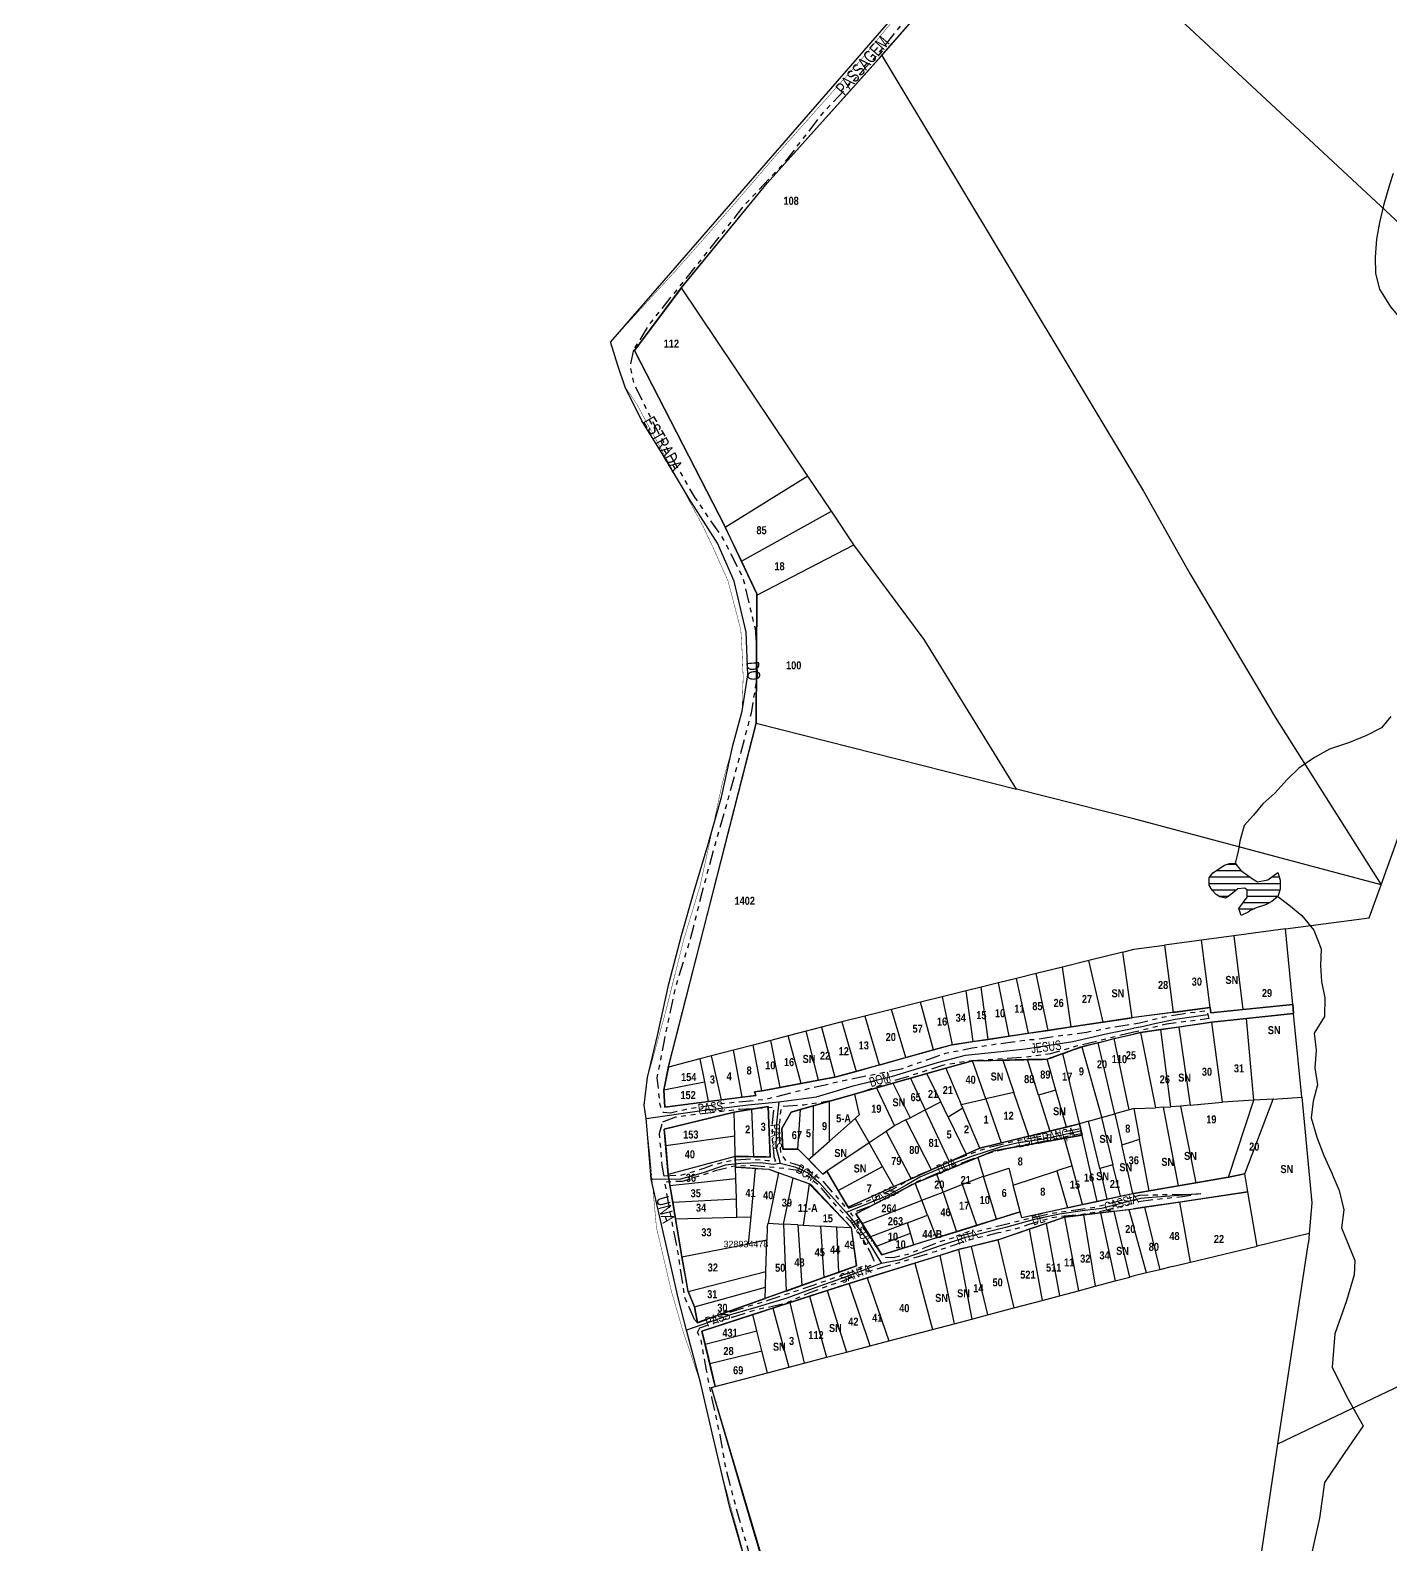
# Model space of a CAD drawing. Extents: x 207770 to 208809, y 4847431 to 4849212.
# Drawn here: x 207770.1 to 208194.9, y 4848338.6 to 4848811.6 of the extents above; entities that cross this region are included whole.
import ezdxf
from ezdxf.enums import TextEntityAlignment as Align

# ---------------------------------------------------------------- set-up
doc = ezdxf.new("R2010")
doc.units = 0
doc.header["$LTSCALE"] = 1.5
doc.header["$MEASUREMENT"] = 0
doc.linetypes.add('TRACO_25', pattern=[8, 3, -1, 1, -1, 1, -1])
for name, color, linetype in [('CD-MALHA-LOTES', 40, 'CONTINUOUS'), ('CD_TXT_QUADRA', 1, 'CONTINUOUS'), ('HD-CANAIS', 7, 'CONTINUOUS'), ('HD-CURSO-PERENE', 170, 'CONTINUOUS'), ('HD-HACH-HIDROG', 160, 'CONTINUOUS'), ('HD-LAGOS-PERENE', 170, 'CONTINUOUS'), ('LM-LIM-SETOR-FISCAL', 7, 'CONTINUOUS'), ('RU-QUADRAS', 6, 'CONTINUOUS'), ('SV-EIXO-ROD-ESTR', 7, 'CONTINUOUS'), ('SV-EIXO-RUA-N-PAV', 6, 'CONTINUOUS'), ('SV-EST-M-N-PAV', 20, 'CONTINUOUS'), ('SV-RUA-NAO-PAV-S-GUIA-C-GUIA', 7, 'CONTINUOUS'), ('SV-TXT-EST-M-N-PAV', 20, 'CONTINUOUS'), ('SV-TXT-RUA-N-PAV-S-GUIA-C-GUIA', 7, 'CONTINUOUS'), ('Th_NmrPort', 7, 'CONTINUOUS')]:
    doc.layers.add(name, color=color, linetype=linetype)
doc.styles.add('ARIAL', font='ARIAL.TTF')
doc.styles.get("Standard").update_dxf_attribs({"font": 'swisscbo.ttf'})
doc.linetypes.add('Limite', pattern='A,20,-3,[130,ltypeshp.shx,S=6.35,R=0,X=0,Y=0],-3,20', length=46)

# ---------------------------------------------------------------- blocks, each defined once
blk = doc.blocks.new('*X3')
at = {"layer": 'HD-HACH-HIDROG', "color": 0}
for p, q in [((208144.043752, 4848551.180369), (208146.556172, 4848551.180394)), ((208138.404123, 4848547.180247), (208150.893523, 4848547.180372)), ((208140.460694, 4848549.1803), (208148.08813, 4848549.180376)), ((208157.803631, 4848547.180441), (208160.081359, 4848547.180463)), ((208138.217997, 4848545.180212), (208160.386226, 4848545.180433)), ((208139.114268, 4848543.180188), (208146.779889, 4848543.180264)), ((208141.234009, 4848541.180176), (208144.351544, 4848541.180207)), ((208149.994393, 4848543.180297), (208160.393741, 4848543.180401)), ((208150.07411, 4848541.180264), (208159.674315, 4848541.18036)), ((208147.542037, 4848537.180173), (208152.246003, 4848537.18022)), ((208148.864351, 4848539.180219), (208157.23371, 4848539.180303))]:
    blk.add_line(p, q, dxfattribs=at)

msp = doc.modelspace()

# ---------------------------------------------------------------- linework, layer by layer
at = {"layer": 'CD-MALHA-LOTES', "linetype": 'Continuous'}
for p, q in [((208035.96, 4848803.77), (208083.43, 4848857.96)), ((208249.77, 4848702.67), (208114.6, 4848828.64)), ((208000.19, 4848763.85), (208035.96, 4848803.77)), ((208035.96, 4848803.77), (208117.68, 4848667.65)), ((207973.43, 4848731.19), (208000.19, 4848763.85)), ((208012.88, 4848672.36), (207973.43, 4848731.19)), ((208012.88, 4848672.36), (207987.13, 4848656.37)), ((208020.25, 4848661.38), (208012.88, 4848672.36)), ((208117.68, 4848667.65), (208132.15, 4848641.94)), ((207992.16, 4848645.78), (208020.25, 4848661.38)), ((208027.3, 4848650.87), (208020.25, 4848661.38)), ((207986.97, 4848656.71), (207987.13, 4848656.37)), ((207987.13, 4848656.37), (207992.16, 4848645.78)), ((207996.98, 4848635.2), (208027.3, 4848650.87)), ((208049.26, 4848621.32), (208027.3, 4848650.87)), ((207992.16, 4848645.78), (207996.98, 4848635.61)), ((208132.15, 4848641.94), (208158.79, 4848597.04)), ((207996.98, 4848635.2), (207996.79, 4848595.22)), ((207996.98, 4848635.61), (207996.98, 4848635.2)), ((208078.06, 4848574.57), (208049.26, 4848621.32)), ((207969.36, 4848487.75), (207996.79, 4848595.22)), ((207996.79, 4848595.22), (208078.06, 4848574.57)), ((208158.79, 4848597.04), (208191.98, 4848544.67)), ((208191.98, 4848544.67), (208204.72, 4848580.38)), ((208114.75, 4848565.38), (208078.06, 4848574.57)), ((208191.98, 4848544.67), (208114.75, 4848565.38)), ((208188.18, 4848534.42), (208191.98, 4848544.67)), ((208162.09, 4848530.92), (208188.18, 4848534.42)), ((208135.88, 4848527.41), (208124.3, 4848525.86)), ((208145.98, 4848528.76), (208135.88, 4848527.41)), ((208138.51, 4848506.4), (208135.88, 4848527.41)), ((208162.09, 4848530.92), (208145.98, 4848528.76)), ((208145.98, 4848528.76), (208148.74, 4848505.79)), ((208164.34, 4848507.38), (208162.09, 4848530.92)), ((208111.29, 4848523.72), (208100.62, 4848521.08)), ((208111.29, 4848523.72), (208114.75, 4848524.58)), ((208114.23, 4848503.18), (208111.29, 4848523.72)), ((208114.75, 4848524.58), (208124.3, 4848525.86)), ((208124.3, 4848525.86), (208126.97, 4848504.88)), ((208092.39, 4848519.04), (208084.25, 4848517.02)), ((208100.62, 4848521.08), (208092.39, 4848519.04)), ((208095.16, 4848500.33), (208092.39, 4848519.04)), ((208105.08, 4848501.81), (208100.62, 4848521.08)), ((208067.07, 4848512.76), (208062.33, 4848511.58)), ((208072.42, 4848514.08), (208067.07, 4848512.76)), ((208069.2, 4848496.45), (208067.07, 4848512.76)), ((208078.07, 4848515.49), (208072.42, 4848514.08)), ((208075.75, 4848497.43), (208072.42, 4848514.08)), ((208084.25, 4848517.02), (208078.07, 4848515.49)), ((208081.82, 4848498.33), (208078.07, 4848515.49)), ((208087.91, 4848499.24), (208084.25, 4848517.02)), ((208048.11, 4848508.04), (208039.02, 4848505.77)), ((208054.81, 4848509.72), (208048.11, 4848508.04)), ((208052.16, 4848493.17), (208048.11, 4848508.04)), ((208062.33, 4848511.58), (208054.81, 4848509.72)), ((208054.81, 4848509.72), (208057.97, 4848494.77)), ((208064.52, 4848495.75), (208062.33, 4848511.58)), ((208030.7, 4848503.69), (208023.56, 4848501.9)), ((208039.02, 4848505.77), (208030.7, 4848503.69)), ((208030.7, 4848503.69), (208035.21, 4848488.44)), ((208043.51, 4848490.75), (208039.02, 4848505.77)), ((208105.08, 4848501.81), (208114.23, 4848503.18)), ((208114.75, 4848503.26), (208114.23, 4848503.18)), ((208126.97, 4848504.88), (208114.75, 4848503.26)), ((208126.97, 4848504.88), (208138.51, 4848506.4)), ((208138.51, 4848506.4), (208138.71, 4848504.77)), ((208138.71, 4848504.77), (208148.74, 4848505.79)), ((208148.74, 4848505.79), (208164.34, 4848507.38)), ((208164.61, 4848504.57), (208149.84, 4848502.97)), ((208164.34, 4848507.38), (208164.61, 4848504.57)), ((208167.14, 4848478.34), (208164.61, 4848504.57)), ((208012.38, 4848498.98), (208006.81, 4848497.53)), ((208017.13, 4848500.22), (208012.38, 4848498.98)), ((208016.21, 4848483.7), (208012.38, 4848498.98)), ((208023.56, 4848501.9), (208017.13, 4848500.22)), ((208017.13, 4848500.22), (208021.32, 4848484.66)), ((208023.56, 4848501.9), (208028, 4848486.46)), ((208081.82, 4848498.33), (208087.91, 4848499.24)), ((208087.91, 4848499.24), (208095.16, 4848500.33)), ((208095.16, 4848500.33), (208105.08, 4848501.81)), ((208116.82, 4848498.57), (208114.7, 4848498.08)), ((208123.17, 4848499.49), (208116.82, 4848498.57)), ((208116.82, 4848498.57), (208121.47, 4848475.05)), ((208128.72, 4848500.3), (208123.17, 4848499.49)), ((208126.28, 4848475.33), (208123.17, 4848499.49)), ((208139.11, 4848501.8), (208128.72, 4848500.3)), ((208128.72, 4848500.3), (208132.25, 4848475.88)), ((208149.84, 4848502.97), (208139.11, 4848501.8)), ((208142.34, 4848476.82), (208139.11, 4848501.8)), ((208152.17, 4848477.42), (208149.84, 4848502.97)), ((207995.81, 4848494.66), (207989.71, 4848493.06)), ((208001.3, 4848496.09), (207995.81, 4848494.66)), ((207998.53, 4848480.38), (207995.81, 4848494.66)), ((208006.81, 4848497.53), (208001.3, 4848496.09)), ((208004.31, 4848481.46), (208001.3, 4848496.09)), ((208010.85, 4848482.69), (208006.81, 4848497.53)), ((208052.16, 4848493.17), (208057.77, 4848494.74)), ((208057.77, 4848494.74), (208057.97, 4848494.77)), ((208057.97, 4848494.77), (208064.52, 4848495.75)), ((208064.52, 4848495.75), (208069.2, 4848496.45)), ((208069.2, 4848496.45), (208075.75, 4848497.43)), ((208075.75, 4848497.43), (208081.82, 4848498.33)), ((208103.55, 4848495.39), (208098.51, 4848494.1)), ((208098.51, 4848494.1), (208104.58, 4848472.3)), ((208103.55, 4848495.39), (208108.58, 4848496.69)), ((208108.78, 4848473.2), (208103.55, 4848495.39)), ((208108.58, 4848496.69), (208114.7, 4848498.08)), ((208113.21, 4848474.45), (208108.58, 4848496.69)), ((207979.22, 4848490.33), (207969.36, 4848487.75)), ((207982.78, 4848491.26), (207979.22, 4848490.33)), ((207979.22, 4848490.33), (207980.6, 4848483.18)), ((207989.71, 4848493.06), (207982.78, 4848491.26)), ((207985.95, 4848477.55), (207982.78, 4848491.26)), ((207992.42, 4848478.37), (207989.71, 4848493.06)), ((208043.51, 4848490.75), (208052.16, 4848493.17)), ((208064.32, 4848489.78), (208055.99, 4848487.41)), ((208064.32, 4848489.78), (208073.75, 4848489.95)), ((208068.47, 4848477.89), (208064.32, 4848489.78)), ((208081.47, 4848490.11), (208073.75, 4848489.95)), ((208073.75, 4848489.95), (208077.19, 4848479.89)), ((208087.59, 4848490.23), (208081.47, 4848490.11)), ((208084.93, 4848479.05), (208081.47, 4848490.11)), ((208092.49, 4848491.98), (208087.59, 4848490.23)), ((208090.35, 4848480.53), (208087.59, 4848490.23)), ((208097.7, 4848470.27), (208092.49, 4848491.98)), ((207969.36, 4848487.75), (207967.9, 4848480.68)), ((208016.21, 4848483.7), (208021.32, 4848484.66)), ((208028, 4848486.46), (208035.21, 4848488.44)), ((208044.99, 4848484.3), (208039.46, 4848482.73)), ((208050.07, 4848485.74), (208044.99, 4848484.3)), ((208044.99, 4848484.3), (208049.59, 4848474.41)), ((208055.99, 4848487.41), (208050.07, 4848485.74)), ((208054.4, 4848476.89), (208050.07, 4848485.74)), ((208055.99, 4848487.41), (208060.8, 4848476.13)), ((207967.9, 4848480.68), (207980.6, 4848483.18)), ((207980.6, 4848483.18), (207981.79, 4848477.02)), ((208004.31, 4848481.46), (208010.85, 4848482.69)), ((208010.85, 4848482.69), (208016.21, 4848483.7)), ((208034.31, 4848481.27), (208027.46, 4848479.33)), ((208039.46, 4848482.73), (208034.31, 4848481.27)), ((208034.31, 4848481.27), (208040.01, 4848469.46)), ((208039.46, 4848482.73), (208044.84, 4848471.97)), ((208077.19, 4848479.89), (208068.47, 4848477.89)), ((208081.87, 4848466.19), (208077.19, 4848479.89)), ((208090.35, 4848480.53), (208084.93, 4848479.05)), ((208093.64, 4848469.07), (208090.35, 4848480.53)), ((207981.79, 4848477.02), (207985.95, 4848477.55)), ((207985.95, 4848477.55), (207992.42, 4848478.37)), ((207992.42, 4848478.37), (207996.61, 4848478.9)), ((208014.6, 4848475.69), (208010.47, 4848474.52)), ((208014.6, 4848475.69), (208014.47, 4848460.09)), ((208019.62, 4848477.11), (208014.6, 4848475.69)), ((208027.46, 4848479.33), (208019.62, 4848477.11)), ((208019.62, 4848464.65), (208019.62, 4848477.11)), ((208027.46, 4848479.33), (208028.91, 4848472.87)), ((208049.59, 4848474.41), (208054.4, 4848476.89)), ((208056.72, 4848472.13), (208054.4, 4848476.89)), ((208061.31, 4848474.94), (208056.72, 4848472.13)), ((208060.8, 4848476.13), (208068.47, 4848477.89)), ((208061.31, 4848474.94), (208060.8, 4848476.13)), ((208066.64, 4848462.46), (208061.31, 4848474.94)), ((208068.47, 4848477.89), (208073.29, 4848464.09)), ((208084.93, 4848479.05), (208088.46, 4848467.8)), ((208114.69, 4848474.8), (208113.21, 4848474.45)), ((208114.69, 4848474.8), (208121.47, 4848475.05)), ((208114.69, 4848474.8), (208116.51, 4848465.17)), ((208123.9, 4848475.25), (208121.47, 4848475.05)), ((208123.9, 4848475.25), (208126.28, 4848475.33)), ((208123.9, 4848475.25), (208128.5, 4848450.71)), ((208129.32, 4848475.61), (208126.28, 4848475.33)), ((208132.25, 4848475.88), (208129.32, 4848475.61)), ((208129.32, 4848475.61), (208134.04, 4848451.66)), ((208132.25, 4848475.88), (208142.34, 4848476.82)), ((208152.17, 4848477.42), (208142.34, 4848476.82)), ((208144.3, 4848453.42), (208152.17, 4848477.42)), ((208149.37, 4848454.4), (208158.18, 4848477.79)), ((208158.18, 4848477.79), (208152.17, 4848477.42)), ((208158.18, 4848477.79), (208167.14, 4848478.34)), ((208167.14, 4848478.34), (208170.32, 4848445.35)), ((207995.3, 4848474.62), (207989.85, 4848473.7)), ((207990.06, 4848466.16), (207989.85, 4848473.7)), ((207995.3, 4848474.62), (207995.93, 4848459.8)), ((208010.47, 4848474.52), (208009.65, 4848462.19)), ((208027.63, 4848471.74), (208019.62, 4848464.65)), ((208028.91, 4848472.87), (208027.63, 4848471.74)), ((208027.63, 4848471.74), (208032.01, 4848464.08)), ((208043.48, 4848471.27), (208044.84, 4848471.97)), ((208051.5, 4848455.7), (208043.48, 4848471.27)), ((208044.84, 4848471.97), (208049.59, 4848474.41)), ((208057.14, 4848458.23), (208049.59, 4848474.41)), ((208056.72, 4848472.13), (208062.37, 4848460.58)), ((208093.64, 4848469.07), (208097.75, 4848470.07)), ((208097.75, 4848470.07), (208097.7, 4848470.27)), ((208100.58, 4848470.88), (208097.75, 4848470.07)), ((208097.75, 4848470.07), (208098.53, 4848466.57)), ((208100.58, 4848470.88), (208104.65, 4848472.02)), ((208104.06, 4848456.11), (208100.58, 4848470.88)), ((208104.58, 4848472.3), (208104.65, 4848472.02)), ((208104.65, 4848472.02), (208108.78, 4848473.2)), ((208104.65, 4848472.02), (208108.18, 4848457.28)), ((208113.21, 4848474.45), (208108.78, 4848473.2)), ((208108.78, 4848473.2), (208110.92, 4848463.49)), ((207990.06, 4848466.16), (207968.51, 4848463.18)), ((207990.24, 4848459.9), (207990.06, 4848466.16)), ((208037.32, 4848467.65), (208032.01, 4848464.08)), ((208040.01, 4848469.46), (208037.32, 4848467.65)), ((208037.32, 4848467.65), (208045.17, 4848452.85)), ((208073.29, 4848464.09), (208081.87, 4848466.19)), ((208081.87, 4848466.19), (208088.46, 4848467.8)), ((208088.46, 4848467.8), (208093.64, 4848469.07)), ((208098.53, 4848466.57), (208093.06, 4848465.59)), ((208095.4, 4848456.91), (208093.06, 4848465.59)), ((208103.21, 4848445.83), (208098.53, 4848466.57)), ((207968.51, 4848463.18), (207969.24, 4848454.26)), ((208005.07, 4848462.19), (208009.65, 4848462.19)), ((208014.47, 4848460.09), (208019.62, 4848464.65)), ((208032.01, 4848464.08), (208018.86, 4848455.23)), ((208036.21, 4848456.72), (208032.01, 4848464.08)), ((208066.64, 4848462.46), (208073.29, 4848464.09)), ((208110.92, 4848463.49), (208114.69, 4848464.67)), ((208114.4, 4848448.27), (208110.92, 4848463.49)), ((208116.51, 4848465.17), (208114.69, 4848464.67)), ((208119.54, 4848449.17), (208116.51, 4848465.17)), ((207990.24, 4848459.9), (207969.24, 4848454.26)), ((207990.24, 4848459.9), (207995.93, 4848459.8)), ((207990.33, 4848456.55), (207990.24, 4848459.9)), ((207996.55, 4848456.16), (207990.33, 4848456.55)), ((207990.43, 4848452.98), (207990.33, 4848456.55)), ((207995.18, 4848441), (207996.55, 4848456.16)), ((207995.93, 4848459.8), (208001.18, 4848459.68)), ((207996.55, 4848456.16), (208000.7, 4848455.9)), ((208000.7, 4848455.9), (208003.78, 4848454.78)), ((208013.13, 4848458.91), (208014.47, 4848460.09)), ((208013.13, 4848458.91), (208017.58, 4848454.37)), ((208022.41, 4848449.19), (208036.21, 4848456.72)), ((208039.8, 4848450.44), (208036.21, 4848456.72)), ((208051.5, 4848455.7), (208057.14, 4848458.23)), ((208065.98, 4848459.59), (208053.21, 4848454.31)), ((208057.14, 4848458.23), (208062.37, 4848460.58)), ((208065.98, 4848459.59), (208067.78, 4848453.66)), ((208067.78, 4848453.66), (208075.64, 4848456.17)), ((208075.64, 4848456.17), (208077.02, 4848450.93)), ((208095.4, 4848456.91), (208090.65, 4848455.37)), ((208098.66, 4848444.84), (208095.4, 4848456.91)), ((208108.18, 4848457.28), (208104.06, 4848456.11)), ((208104.06, 4848456.11), (208106.32, 4848446.51)), ((208110.55, 4848447.43), (208108.18, 4848457.28)), ((207969.24, 4848454.26), (207969.83, 4848450.8)), ((207969.83, 4848450.8), (207990.43, 4848452.98)), ((207990.61, 4848446.65), (207990.43, 4848452.98)), ((208003.78, 4848454.78), (208000.51, 4848439.05)), ((208008.37, 4848453.12), (208003.78, 4848454.78)), ((208005.27, 4848438.74), (208008.37, 4848453.12)), ((208013.35, 4848451.31), (208008.37, 4848453.12)), ((208013.35, 4848451.31), (208011.45, 4848438.41)), ((208017.58, 4848454.37), (208018.86, 4848455.23)), ((208018.86, 4848455.23), (208022.41, 4848449.19)), ((208039.8, 4848450.44), (208045.17, 4848452.85)), ((208045.17, 4848452.85), (208051.5, 4848455.7)), ((208053.21, 4848454.31), (208046.45, 4848451.51)), ((208048.52, 4848446.18), (208046.45, 4848451.51)), ((208055.11, 4848448.75), (208053.21, 4848454.31)), ((208067.35, 4848453.52), (208061.17, 4848451.11)), ((208067.78, 4848453.66), (208067.35, 4848453.52)), ((208071.84, 4848440.25), (208067.78, 4848453.66)), ((208077.02, 4848450.93), (208090.65, 4848455.37)), ((208090.65, 4848455.37), (208093.98, 4848443.82)), ((208128.5, 4848450.71), (208134.04, 4848451.66)), ((208134.04, 4848451.66), (208144.3, 4848453.42)), ((208144.3, 4848453.42), (208149.37, 4848454.4)), ((208150.34, 4848448.78), (208149.37, 4848454.4)), ((207969.83, 4848450.8), (207970.72, 4848445.55)), ((207970.72, 4848445.55), (207990.61, 4848446.65)), ((207990.77, 4848440.88), (207990.61, 4848446.65)), ((208022.41, 4848449.19), (208025.46, 4848443.99)), ((208025.46, 4848443.99), (208039.8, 4848450.44)), ((208048.52, 4848446.18), (208055.11, 4848448.75)), ((208061.17, 4848451.11), (208055.11, 4848448.75)), ((208055.11, 4848448.75), (208059.34, 4848436.38)), ((208065.67, 4848438.34), (208061.17, 4848451.11)), ((208079.23, 4848442.54), (208077.02, 4848450.93)), ((208103.21, 4848445.83), (208106.32, 4848446.51)), ((208106.32, 4848446.51), (208110.55, 4848447.43)), ((208110.55, 4848447.43), (208114.4, 4848448.27)), ((208114.75, 4848448.35), (208114.4, 4848448.27)), ((208114.75, 4848448.35), (208119.54, 4848449.17)), ((208119.54, 4848449.17), (208128.5, 4848450.71)), ((208150.34, 4848448.78), (208129.03, 4848445.62)), ((208153.24, 4848431.88), (208150.34, 4848448.78)), ((207970.72, 4848445.55), (207971.6, 4848440.35)), ((208029.82, 4848438.96), (208048.1, 4848446.02)), ((208048.1, 4848446.02), (208048.52, 4848446.18)), ((208050.32, 4848441.57), (208048.52, 4848446.18)), ((208071.84, 4848440.25), (208079.23, 4848442.54)), ((208079.71, 4848440.71), (208079.23, 4848442.54)), ((208093.98, 4848443.82), (208079.71, 4848440.71)), ((208093.98, 4848443.82), (208098.66, 4848444.84)), ((208098.66, 4848444.84), (208103.21, 4848445.83)), ((208104.3, 4848442.24), (208098.99, 4848441.6)), ((208108.56, 4848442.75), (208104.3, 4848442.24)), ((208104.3, 4848442.24), (208108.85, 4848420.99)), ((208108.56, 4848442.75), (208113.18, 4848443.31)), ((208113.42, 4848422.21), (208108.56, 4848442.75)), ((208113.18, 4848443.31), (208114.56, 4848443.48)), ((208113.18, 4848443.31), (208114.85, 4848437.38)), ((208117.99, 4848443.99), (208114.56, 4848443.48)), ((208129.03, 4848445.62), (208117.99, 4848443.99)), ((208117.99, 4848443.99), (208122.79, 4848424.51)), ((208132.37, 4848426.83), (208129.03, 4848445.62)), ((208170.32, 4848445.35), (208169.46, 4848435.84)), ((207971.6, 4848440.35), (207990.77, 4848440.88)), ((207971.6, 4848440.35), (207973.59, 4848428.57)), ((207990.77, 4848440.88), (207995.18, 4848441)), ((207994.41, 4848432.62), (207995.18, 4848441)), ((208000.23, 4848437.72), (208000.11, 4848433.73)), ((208000.23, 4848437.72), (208000.51, 4848439.05)), ((208000.51, 4848439.05), (208005.27, 4848438.74)), ((208009.73, 4848438.51), (208005.27, 4848438.74)), ((208005.27, 4848438.74), (208006.1, 4848417.82)), ((208009.73, 4848438.51), (208011.45, 4848438.41)), ((208009.73, 4848438.51), (208011.06, 4848419.59)), ((208011.45, 4848438.41), (208016.86, 4848438.1)), ((208021.81, 4848437.81), (208016.86, 4848438.1)), ((208016.86, 4848438.1), (208017.91, 4848422.03)), ((208021.81, 4848437.81), (208022.43, 4848423.64)), ((208026.51, 4848437.53), (208021.81, 4848437.81)), ((208029.82, 4848438.96), (208032.5, 4848434.75)), ((208044.01, 4848439.16), (208032.5, 4848434.75)), ((208044.01, 4848439.16), (208050.32, 4848441.57)), ((208044.96, 4848435.93), (208044.01, 4848439.16)), ((208050.32, 4848441.57), (208053.09, 4848434.43)), ((208059.34, 4848436.38), (208065.67, 4848438.34)), ((208065.67, 4848438.34), (208071.84, 4848440.25)), ((208087.34, 4848438.93), (208081.98, 4848437.11)), ((208081.98, 4848437.11), (208086.03, 4848414.91)), ((208093.08, 4848440.88), (208087.34, 4848438.93)), ((208087.34, 4848438.93), (208091.51, 4848416.37)), ((208098.99, 4848441.6), (208093.08, 4848440.88)), ((208093.08, 4848440.88), (208097.39, 4848417.94)), ((208098.99, 4848441.6), (208102.59, 4848419.32)), ((208118.66, 4848423.51), (208114.85, 4848437.38)), ((207973.59, 4848428.57), (207994.41, 4848432.62)), ((208000.11, 4848433.73), (207994.41, 4848432.62)), ((207999.81, 4848423.91), (208000.11, 4848433.73)), ((208032.5, 4848434.75), (208034.34, 4848431.84)), ((208034.34, 4848431.84), (208044.96, 4848435.93)), ((208036.05, 4848429.15), (208046.04, 4848432.25)), ((208046.04, 4848432.25), (208044.96, 4848435.93)), ((208053.09, 4848434.43), (208046.04, 4848432.25)), ((208053.09, 4848434.43), (208059.34, 4848436.38)), ((208072.21, 4848433.8), (208063.93, 4848431.78)), ((208072.21, 4848433.8), (208077.24, 4848412.57)), ((208169.46, 4848435.84), (208153.24, 4848431.88)), ((208159.71, 4848370.06), (208169.2, 4848432.98)), ((208169.46, 4848435.84), (208169.2, 4848432.98)), ((208034.34, 4848431.84), (208036.05, 4848429.15)), ((208054.1, 4848428.97), (208046.33, 4848426.56)), ((208059.94, 4848430.78), (208054.1, 4848428.97)), ((208054.1, 4848428.97), (208058.61, 4848407.61)), ((208059.94, 4848430.78), (208064.09, 4848409.07)), ((208063.93, 4848431.78), (208069, 4848410.38)), ((208132.37, 4848426.83), (208153.24, 4848431.88)), ((207975.49, 4848417.68), (207999.81, 4848423.91)), ((207999.66, 4848419.04), (207999.81, 4848423.91)), ((208017.91, 4848422.03), (208022.43, 4848423.64)), ((208046.33, 4848426.56), (208031.38, 4848421.92)), ((208046.33, 4848426.56), (208051.88, 4848405.82)), ((208118.66, 4848423.51), (208114.81, 4848422.58)), ((208122.79, 4848424.51), (208118.66, 4848423.51)), ((208126.67, 4848425.45), (208122.79, 4848424.51)), ((208126.67, 4848425.45), (208132.37, 4848426.83)), ((207977.53, 4848412.93), (207999.66, 4848419.04)), ((207999.55, 4848415.49), (207999.66, 4848419.04)), ((208006.1, 4848417.82), (208011.06, 4848419.59)), ((208011.06, 4848419.59), (208017.91, 4848422.03)), ((208031.38, 4848421.92), (208025.79, 4848420.18)), ((208032.37, 4848400.7), (208025.79, 4848420.18)), ((208031.38, 4848421.92), (208038.2, 4848402.23)), ((208114.81, 4848422.58), (208113.42, 4848422.21)), ((208159.71, 4848370.06), (208264.25, 4848420.23)), ((207975.49, 4848417.68), (207977.53, 4848412.93)), ((207978.47, 4848407.97), (207999.55, 4848415.49)), ((208006.1, 4848417.82), (207999.55, 4848415.49)), ((208007.33, 4848414.23), (208001.94, 4848412.49)), ((208013.47, 4848416.21), (208007.33, 4848414.23)), ((208007.33, 4848414.23), (208011.75, 4848395.29)), ((208018.97, 4848417.99), (208013.47, 4848416.21)), ((208013.47, 4848416.21), (208018.76, 4848397.13)), ((208018.97, 4848417.99), (208024.96, 4848398.75)), ((208091.51, 4848416.37), (208097.39, 4848417.94)), ((207977.53, 4848412.93), (207978.47, 4848407.97)), ((208001.94, 4848412.49), (207995.77, 4848410.49)), ((207997.02, 4848405.45), (207995.77, 4848410.49)), ((208001.94, 4848412.49), (208006.94, 4848394.03)), ((208058.61, 4848407.61), (208064.09, 4848409.07)), ((208064.09, 4848409.07), (208069, 4848410.38)), ((208069, 4848410.38), (208077.24, 4848412.57)), ((207980.81, 4848401.25), (207997.02, 4848405.45)), ((207998.57, 4848399.18), (207997.02, 4848405.45)), ((208038.2, 4848402.23), (208051.88, 4848405.82)), ((208051.88, 4848405.82), (208058.61, 4848407.61)), ((207980.81, 4848401.25), (207982.26, 4848395.24)), ((207982.26, 4848395.24), (207998.57, 4848399.18)), ((208000.27, 4848392.28), (207998.57, 4848399.18)), ((207982.26, 4848395.24), (207984.01, 4848388.01)), ((208006.94, 4848394.03), (208011.75, 4848395.29)), ((208011.75, 4848395.29), (208018.76, 4848397.13)), ((208000.27, 4848392.28), (208006.94, 4848394.03)), ((208152.2, 4848320.2), (208159.71, 4848370.06))]:
    msp.add_line(p, q, dxfattribs=at)
at = {"layer": 'CD-MALHA-LOTES', "linetype": 'Continuous', "flags": 128}
for points in [[(207973.43, 4848731.19), (207972.99, 4848730.65), (207958.82, 4848711.6), (207986.97, 4848656.71)], [(208098.51, 4848494.1), (208098.07, 4848493.97), (208092.49, 4848491.98)], [(208035.21, 4848488.44), (208035.48, 4848488.51), (208043.51, 4848490.75)], [(208021.32, 4848484.66), (208021.74, 4848484.74), (208028, 4848486.46)], [(207967.9, 4848480.68), (207968.27, 4848475.31), (207981.79, 4848477.02)], [(207996.61, 4848478.9), (207996.23, 4848480.03), (207998.53, 4848480.38)], [(207998.53, 4848480.38), (207998.69, 4848480.4), (208004.31, 4848481.46)], [(208001.18, 4848459.68), (208000.47, 4848475.5), (207995.3, 4848474.62)], [(207989.85, 4848473.7), (207968.07, 4848468.42), (207968.51, 4848463.18)], [(208010.47, 4848474.52), (208007.73, 4848473.74), (208004.75, 4848468.59), (208005.07, 4848462.19)], [(208043.48, 4848471.27), (208040.11, 4848469.53), (208040.01, 4848469.46)], [(208093.06, 4848465.59), (208070.94, 4848461.64), (208065.98, 4848459.59)], [(208009.65, 4848462.19), (208009.92, 4848462.19), (208013.13, 4848458.91)], [(208062.37, 4848460.58), (208066.46, 4848462.42), (208066.64, 4848462.46)], [(208026.51, 4848437.53), (208026.48, 4848437.72), (208013.35, 4848451.31)], [(208046.45, 4848451.51), (208027.92, 4848441.96), (208029.82, 4848438.96)], [(208022.43, 4848423.64), (208028.14, 4848425.68), (208026.51, 4848437.53)], [(208081.98, 4848437.11), (208072.41, 4848433.85), (208072.21, 4848433.8)], [(207973.59, 4848428.57), (207975.4, 4848417.89), (207975.49, 4848417.68)], [(208063.93, 4848431.78), (208060.25, 4848430.88), (208059.94, 4848430.78)], [(208025.79, 4848420.18), (208025.04, 4848419.95), (208018.97, 4848417.99)], [(208108.85, 4848420.99), (208113.42, 4848422.21)], [(207995.77, 4848410.49), (207979.82, 4848405.34), (207980.81, 4848401.25)]]:
    msp.add_lwpolyline(points, dxfattribs=at)
at = {"layer": 'CD-MALHA-LOTES', "linetype": 'Continuous'}
for points in [[(208097.39, 4848417.94), (208102.59, 4848419.32)], [(208102.59, 4848419.32), (208108.85, 4848420.99)], [(208077.24, 4848412.57), (208086.03, 4848414.91)], [(208086.03, 4848414.91), (208091.51, 4848416.37)], [(208024.96, 4848398.75), (208032.37, 4848400.7)], [(208032.37, 4848400.7), (208038.2, 4848402.23)], [(208018.76, 4848397.13), (208024.96, 4848398.75)], [(207984.01, 4848388.01), (208000.27, 4848392.28)], [(208017.53, 4848268.36), (208016.9, 4848273.36), (207982.79, 4848387.69), (207984.01, 4848388.01)]]:
    msp.add_lwpolyline(points, dxfattribs=at)
at = {"layer": 'HD-CANAIS', "flags": 128}
msp.add_lwpolyline([(208159.63, 4848541.05), (208163.11, 4848538.47), (208167.21, 4848535.17), (208170.89, 4848530.6), (208173.21, 4848524.68), (208173.02, 4848519.54), (208173.27, 4848514.5), (208174.38, 4848509.46), (208174.24, 4848503.58), (208171, 4848498.33), (208171.68, 4848493.02), (208171.21, 4848487.55), (208172.07, 4848482.28), (208170.75, 4848477.11), (208170.11, 4848471.89), (208171.8, 4848465.92), (208174.04, 4848460.13), (208176.59, 4848454.44), (208176.61, 4848454.39), (208178.82, 4848449.25), (208180.24, 4848443.18), (208179.6, 4848437.53), (208183.72, 4848427.39), (208183.51, 4848422.87), (208181.15, 4848414.81), (208177.47, 4848404.43), (208176.64, 4848394.08), (208181.19, 4848384.78), (208186.35, 4848375.72), (208180.36, 4848367.05), (208174.21, 4848358.04), (208172.71, 4848346.91), (208170.27, 4848336.15)], dxfattribs=at)
at = {"layer": 'HD-CURSO-PERENE', "flags": 128}
for points in [[(208195.68, 4848766.87), (208194.55, 4848763.34), (208192.69, 4848756.89), (208191.44, 4848751.64), (208190.5, 4848746.37), (208190.03, 4848740.78), (208190.16, 4848735.66), (208191.44, 4848730.77), (208194.86, 4848725.26), (208198.24, 4848721.21)], [(208194.99, 4848597.25), (208192.05, 4848593.72), (208187.35, 4848591.37), (208182.05, 4848589.22), (208175.78, 4848587.06), (208171.08, 4848584.51), (208166.18, 4848581.18), (208162.45, 4848577.46), (208158.73, 4848573.34), (208155.01, 4848570.01), (208152.07, 4848566.48), (208149.14, 4848563.21), (208147.76, 4848558.34), (208147.27, 4848555.12), (208146.36, 4848551.43)]]:
    msp.add_lwpolyline(points, dxfattribs=at)
at = {"layer": 'HD-LAGOS-PERENE', "flags": 128}
msp.add_lwpolyline([(208151.49, 4848546.75), (208153.32, 4848545.63), (208156.54, 4848546.24), (208159.7, 4848548.59), (208160.35, 4848546.2), (208160.45, 4848543.34), (208159.63, 4848541.05), (208157.79, 4848539.46), (208155.8, 4848538.47), (208152.92, 4848537.49), (208150.91, 4848536.57), (208150.36, 4848536.19), (208148.22, 4848535.18), (208147.49, 4848537.32), (208150.06, 4848540.81), (208150.14, 4848543.07), (208149.38, 4848543.64), (208147.13, 4848543.47), (208144.51, 4848541.28), (208143.38, 4848540.56), (208141.55, 4848540.98), (208140.37, 4848541.72), (208139.16, 4848543.1), (208138.22, 4848544.66), (208138.21, 4848546.91), (208139.33, 4848548.47), (208143.06, 4848550.82), (208144.55, 4848551.37), (208146.36, 4848551.43), (208148.12, 4848549.14), (208149.91, 4848547.89)], close=True, dxfattribs=at)
at = {"layer": 'LM-LIM-SETOR-FISCAL', "linetype": 'Limite', "ltscale": 0.1, "const_width": 0.13, "flags": 128}
msp.add_lwpolyline([(208387.74, 4847960.83), (208385.39, 4847956.41), (208372.7, 4847939.55), (208360.03, 4847923.12), (208338.46, 4847893.58), (208321.24, 4847868.97), (208312.14, 4847857.89), (208276.54, 4847808.04), (208272.48, 4847802.93), (208271.71, 4847802.08), (208268.52, 4847797.95), (208253.29, 4847778.57), (208232.42, 4847749.78), (208215.21, 4847727.83), (208205.17, 4847714.63), (208192.91, 4847698.73), (208186.53, 4847690.93), (208173.54, 4847674.08), (208163.48, 4847661.16), (208147.66, 4847641.58), (208133.02, 4847623.08), (208125.67, 4847614.47), (208121.36, 4847609.23), (208114.68, 4847601.2), (208078.3, 4847559.8), (208054.56, 4847533.51), (208037.37, 4847514.47), (208029.62, 4847505.3), (208015.28, 4847491.97), (208000.87, 4847476.99), (207988.5, 4847465.36), (207974.43, 4847452.14), (207957.73, 4847437.02), (207941.59, 4847458.69), (207921.95, 4847493.9), (207902.09, 4847525.32), (207874.78, 4847560.94), (207864.41, 4847571.61), (207848.86, 4847587.62), (207844.08, 4847592.54), (207827.2, 4847607.7), (207822.72, 4847611.45), (207809.68, 4847622.39), (207800.34, 4847631.34), (207791.83, 4847639.49), (207789.35, 4847640.5), (207770.16, 4847648.29), (207771.56, 4847663.44), (207782.07, 4847685.13), (207788.79, 4847698.98), (207805.8, 4847721.97), (207814.75, 4847736.4), (207832.06, 4847762.95), (207843.32, 4847778.24), (207853.99, 4847795.84), (207866.98, 4847818.64), (207870.47, 4847825.73), (207872.42, 4847829.43), (207878.3, 4847837.34), (207892.25, 4847865.58), (207897.62, 4847878.65), (207901.41, 4847892.98), (207910.26, 4847922.04), (207916.42, 4847941.01), (207917.77, 4847945.28), (207920.32, 4847960.19), (207921, 4847963.57), (207922.67, 4847973.36), (207924.02, 4847983.95), (207931.75, 4848023.44), (207935.95, 4848038.31), (207938.8, 4848047.89), (207943.28, 4848060.34), (207947.6, 4848075.6), (207952.19, 4848088.84), (207955.63, 4848098.17), (207961.45, 4848112.84), (207964.22, 4848121.42), (207967.4, 4848130.11), (207973.09, 4848141.61), (207976.41, 4848152.41), (207981.76, 4848167.44), (207984.51, 4848174.56), (207987.4, 4848183.31), (207991.07, 4848194.77), (207997.36, 4848212.8), (208002.27, 4848228.55), (208006.89, 4848242.28), (208009.71, 4848251.17), (208010.53, 4848262.57), (208010.65, 4848271.5), (208007.64, 4848282.49), (208006.08, 4848286.4), (208004.29, 4848290.86), (208001.28, 4848301.24), (208000.94, 4848308.61), (207998.94, 4848313.63), (207994.8, 4848328.69), (207985.88, 4848361.34), (207983.37, 4848372.15), (207979.52, 4848388.8), (207973.97, 4848405.11), (207970.3, 4848417.74), (207965.62, 4848437.71), (207963.58, 4848460.32), (207962.76, 4848468.22), (207962.44, 4848471.73), (207961.77, 4848475.9), (207962.87, 4848484.57), (207968.53, 4848505.21), (207970.47, 4848512.96), (207974.12, 4848527.55), (207979.22, 4848544.32), (207981.13, 4848552.93), (207986.21, 4848576.49), (207989.51, 4848588.21), (207992.35, 4848598.91), (207992.71, 4848609.76), (207992.34, 4848618.14), (207991.98, 4848624.34), (207987.97, 4848639.65), (207983.23, 4848650.23), (207980.21, 4848656.63), (207959.42, 4848694.96), (207955.87, 4848700.21), (207953.61, 4848706.94), (207951.29, 4848714.3), (207971.45, 4848736.35), (207987.06, 4848754.07), (208002.88, 4848772.47), (208029.39, 4848802.29), (208055.4, 4848834.16), (208062.6, 4848842.56), (208082.48, 4848868.63), (208089.08, 4848877.86), (208092.97, 4848883.15), (208114.75, 4848908.34), (208139.11, 4848938.69), (208163.14, 4848966.59), (208183.89, 4848990.29), (208194.01, 4849003.09), (208207.85, 4849021.47), (208221.58, 4849039.46), (208250.83, 4849074.09), (208264.95, 4849090.56), (208282.06, 4849112.13), (208291.24, 4849122.44), (208299.16, 4849131.8), (208314.36, 4849149.75), (208327.89, 4849167.36), (208335.74, 4849174.95), (208349.86, 4849193.3), (208367.01, 4849211.9), (208367.02, 4849211.91), (208367.02, 4849211.91), (208402.2, 4849155.79), (208402.25, 4849155.72), (208429.5, 4849112.02), (208453.81, 4849072.29), (208482.55, 4849030.03), (208521.39, 4848970.95), (208585.69, 4848869.65), (208612.48, 4848823.84), (208624.45, 4848802.17), (208639.28, 4848776.94), (208652.13, 4848760.19), (208668.52, 4848742.75), (208684.73, 4848728.15), (208706.07, 4848712.27), (208727.59, 4848696.03), (208744.9, 4848683.1), (208751.03, 4848678.41), (208757.87, 4848673.17), (208770.42, 4848663.2), (208781.51, 4848653.45), (208792.86, 4848644.02), (208808.5, 4848628.81), (208808.48, 4848628.77), (208798.22, 4848603.07), (208793.99, 4848590.52), (208787.55, 4848564.61), (208780.19, 4848529.56), (208780.03, 4848528.56), (208775.62, 4848500.61), (208772.38, 4848478.81), (208771.96, 4848476.02), (208769, 4848457.33), (208766.41, 4848441.62), (208759.53, 4848407.51), (208755.2, 4848382.65), (208749.3, 4848353.13), (208743.24, 4848317.57), (208742.79, 4848315.53), (208738.22, 4848294.77), (208731.38, 4848265.21), (208731.18, 4848264.34), (208716.32, 4848198.55), (208711.49, 4848173.57), (208704.3, 4848155.03), (208695.04, 4848146.22), (208686.45, 4848144.64), (208674.24, 4848143.51), (208647.48, 4848139.92), (208628.43, 4848137.9), (208584.96, 4848131.08), (208568.46, 4848127.46), (208541.32, 4848121.06), (208527.85, 4848117.82), (208527.06, 4848117.55), (208507.44, 4848110.65), (208506.58, 4848110.03), (208504.48, 4848108.51), (208486.9, 4848092.67), (208451.25, 4848044.39), (208435.17, 4848022.56), (208429.87, 4848015.38), (208423.26, 4848006.94), (208388.59, 4847961.94), (208387.74, 4847960.83)], close=True, dxfattribs=at)
at = {"layer": 'RU-QUADRAS', "color": 6, "linetype": 'Continuous'}
msp.add_lwpolyline([(208016.9, 4848273.36), (207995.88, 4848343.31), (207982.79, 4848387.69), (207984.01, 4848388.01), (207979.82, 4848405.34), (208018.97, 4848417.99), (208025.79, 4848420.18), (208060.25, 4848430.88), (208072.21, 4848433.8), (208093.06, 4848440.88), (208114.56, 4848443.48), (208150.33, 4848448.78), (208149.37, 4848454.4), (208144.3, 4848453.42), (208114.75, 4848448.35), (208079.71, 4848440.71), (208079.23, 4848442.54), (208036.05, 4848429.15), (208027.92, 4848441.96), (208046.45, 4848451.51), (208070.94, 4848461.64), (208098.53, 4848466.57), (208097.75, 4848470.07), (208066.64, 4848462.46), (208062.37, 4848460.58), (208025.46, 4848443.99), (208018.86, 4848455.23), (208017.58, 4848454.37), (208009.92, 4848462.19), (208005.07, 4848462.19), (208004.75, 4848468.59), (208007.73, 4848473.74), (208055.99, 4848487.41), (208064.31, 4848489.78, 0.001111), (208087.59, 4848490.23, -0.002213), (208098.51, 4848494.1), (208108.58, 4848496.69), (208116.82, 4848498.57), (208139, 4848501.79), (208164.61, 4848504.57), (208164.34, 4848507.38), (208138.71, 4848504.77), (208138.51, 4848506.4), (208114.75, 4848503.26), (208057.97, 4848494.77), (208052.16, 4848493.17), (208035.48, 4848488.51), (208021.74, 4848484.74), (207998.69, 4848480.4), (207996.23, 4848480.03), (207996.61, 4848478.9), (207968.27, 4848475.31), (207967.88, 4848480.59), (207969.4, 4848487.95), (207996.79, 4848594.87), (207996.98, 4848635.61), (207986.97, 4848656.71), (207958.82, 4848711.6), (207973.5, 4848731.34), (208000.19, 4848763.85), (208035.59, 4848803.35), (208083.43, 4848857.96)], format="xyb", dxfattribs=at)
msp.add_lwpolyline([(207968.07, 4848468.42), (207989.85, 4848473.7), (208000.47, 4848475.5), (208001.18, 4848459.68, 0.00264), (207990.24, 4848459.9), (207990.33, 4848456.55), (208000.7, 4848455.9), (208013.71, 4848451.18), (208026.48, 4848437.72), (208028.14, 4848425.68), (207978.47, 4848407.97), (207977.53, 4848412.93), (207975.49, 4848417.68), (207973.59, 4848428.57), (207969.25, 4848454.27)], format="xyb", close=True, dxfattribs=at)
at = {"layer": 'SV-EIXO-ROD-ESTR', "flags": 128}
msp.add_lwpolyline([(208000.31, 4848309.59), (207988.53, 4848350.2), (207983.37, 4848372.15), (207979.52, 4848388.8), (207975.05, 4848405.61), (207972.48, 4848415.25), (207963.98, 4848452.74), (207962.76, 4848468.22), (207962.44, 4848471.73), (207961.77, 4848475.9), (207962.87, 4848484.57), (207965.93, 4848497.69), (207969.54, 4848513.8), (207973.5, 4848528.93), (207977.31, 4848542.39), (207981.75, 4848557.38), (207985.92, 4848572.09), (207989.51, 4848588.21), (207992.35, 4848598.91), (207994.21, 4848610.29), (207993.67, 4848623.66), (207989.91, 4848639.6), (207984.67, 4848651.4), (207975.7, 4848665.47), (207972.48, 4848670.9), (207968.23, 4848678.05), (207961.05, 4848689.66), (207955.87, 4848700.21), (207953.61, 4848706.94), (207951.29, 4848714.3)], dxfattribs=at)
at = {"layer": 'SV-EIXO-RUA-N-PAV', "flags": 128}
for points in [[(208114.75, 4848908.34), (208092.97, 4848883.15), (208089.08, 4848877.86), (208055.4, 4848834.16), (207951.29, 4848714.3)], [(208137.8, 4848504.08), (208127.59, 4848502.62), (208121.65, 4848501.43), (208116.77, 4848500.24), (208114.73, 4848499.94)], [(207962.44, 4848471.73), (207979.77, 4848474.2), (207994.29, 4848475.96), (208003.84, 4848476.94), (208015.56, 4848478.46), (208027.08, 4848481.96), (208039.35, 4848484.97), (208053.36, 4848489.22), (208062.12, 4848491.48), (208071.14, 4848492.48), (208080.9, 4848493.48), (208095.67, 4848495.73), (208106.43, 4848498.23), (208114.73, 4848499.94)], [(208003.84, 4848476.94), (208003.09, 4848470.22), (208002.93, 4848462.88), (208004.21, 4848457.78), (208008.83, 4848456.67), (208012.98, 4848454.75), (208016.48, 4848451.72), (208021.27, 4848446.46), (208024.82, 4848442.37), (208026.53, 4848440.4), (208031.47, 4848433.87), (208035.86, 4848426.41)], [(208098.07, 4848467.75), (208086.45, 4848465.25), (208078.2, 4848464), (208072.94, 4848462.75), (208063.68, 4848459.75), (208053.8, 4848455.87), (208047.92, 4848453.37), (208043.29, 4848450.74), (208037.66, 4848447.61), (208031.78, 4848445.23), (208026.15, 4848442.86), (208024.82, 4848442.37), (208024.77, 4848442.36)], [(207963.98, 4848452.74), (207973.28, 4848452.84), (207980.29, 4848454.91), (207987.15, 4848457.3), (207991.93, 4848457.78), (207998.15, 4848457.94), (208002.13, 4848457.46), (208004.21, 4848457.78)], [(208135.58, 4848448.21), (208120.46, 4848447.05), (208116.9, 4848446.79), (208114.65, 4848446.25)], [(208114.65, 4848446.25), (208104.63, 4848443.65), (208098.69, 4848442.91), (208091.46, 4848441.8), (208084.04, 4848440.31), (208074.58, 4848437.72), (208062.16, 4848434.56), (208054.18, 4848431.97), (208041.38, 4848427.52), (208035.86, 4848426.41), (208035.82, 4848426.4), (208024.88, 4848422.32), (208013.38, 4848418.24), (208006.33, 4848415.65), (207997.43, 4848412.86), (207988.71, 4848410.45), (207975.05, 4848405.61)]]:
    msp.add_lwpolyline(points, dxfattribs=at)
at = {"layer": 'SV-EST-M-N-PAV', "linetype": 'TRACO_25', "flags": 128}
for points in [[(207958.46, 4848711.85), (207957.32, 4848706.66), (207958.6, 4848701.19), (207963.63, 4848690.97), (207970.15, 4848678.61), (207977.48, 4848665.8), (207986.6, 4848652.51), (207992.64, 4848640.6), (207996.55, 4848624.05), (207997.11, 4848610.11), (207995.18, 4848598.31), (207991.96, 4848586.16), (207987.91, 4848571.38), (207983.81, 4848557.13), (207979.81, 4848542.17), (207976.28, 4848528.15), (207971.52, 4848512.69), (207968.28, 4848497.23), (207965.79, 4848484.44), (207966.64, 4848475.98), (207967.71, 4848473.74)], [(207968.06, 4848453.76), (207967.79, 4848454.75), (207967.37, 4848457.2), (207966.61, 4848467.03), (207967.65, 4848470.71)], [(207977.54, 4848408.91), (207974.5, 4848415.86), (207972.4, 4848429.76), (207970.07, 4848441.55), (207968.29, 4848451.85)], [(208013.94, 4848252.88), (208013.7, 4848255.87), (208013.68, 4848262.51), (208013.1, 4848271.48), (208010.47, 4848280.76), (208006.45, 4848292.47), (208003.03, 4848302.04), (208003.23, 4848309.56), (208000.31, 4848316.7), (207997.14, 4848326.23), (207993.81, 4848338.77), (207990.5, 4848350.27), (207987.19, 4848363.14), (207985.56, 4848372.8), (207982.93, 4848384.6), (207981.25, 4848393.15), (207979.53, 4848402.7), (207978.49, 4848404.88)]]:
    msp.add_lwpolyline(points, dxfattribs=at)
at = {"layer": 'SV-RUA-NAO-PAV-S-GUIA-C-GUIA', "linetype": 'TRACO_25', "flags": 128}
for points in [[(208114.75, 4848904.28), (208111.17, 4848900.22), (208096.38, 4848882.69), (208082.28, 4848864.51), (208069.22, 4848846.28), (208058.47, 4848833.17), (208045.54, 4848817.82), (208033.77, 4848803.02), (208017.06, 4848785.21), (208005.4, 4848770.09), (207992.79, 4848756.72), (207982, 4848743.06), (207969.79, 4848727.91), (207963.48, 4848719.95), (207958.46, 4848711.85)], [(208114.73, 4848501.28), (208116.52, 4848501.56), (208123.69, 4848503.41), (208129.77, 4848504.44), (208137.42, 4848505.46), (208138.13, 4848502.92), (208124.94, 4848501.2), (208116.8, 4848499.16), (208114.73, 4848498.66)], [(207967.71, 4848473.74), (207969.99, 4848473.49), (207974.97, 4848474.69), (207985.12, 4848476.32), (207999.96, 4848477.79), (208010.85, 4848480.57), (208024.95, 4848483.8), (208042.1, 4848487.24), (208055.85, 4848492.09), (208064.17, 4848493.77), (208071.87, 4848495.03), (208081.95, 4848496.36), (208083.83, 4848496.44), (208090.56, 4848497.46), (208099.97, 4848498.7), (208107.72, 4848500.18), (208114.73, 4848501.28)], [(208114.73, 4848498.66), (208107.43, 4848496.9), (208096.43, 4848494.18), (208088.67, 4848491.94), (208080.74, 4848490.81), (208072, 4848490.21), (208064.01, 4848489.79), (208054.96, 4848488.31), (208047.12, 4848485.74), (208036.76, 4848482.52), (208029.35, 4848479.85), (208020.56, 4848477.31), (208011.68, 4848475.93), (208004.54, 4848475.44), (208004, 4848470.4), (208003.98, 4848465.32), (208004.42, 4848460.73), (208005.97, 4848458.43), (208009.98, 4848457.16), (208013.92, 4848454.98), (208017.3, 4848452.38), (208021.45, 4848447.73), (208025, 4848443.54), (208031.68, 4848446.01), (208039.22, 4848449.6), (208046.16, 4848453.53), (208051.86, 4848455.93), (208056.61, 4848458.01), (208062.49, 4848460.27), (208069.29, 4848462.69), (208077.91, 4848464.81), (208087.83, 4848466.61), (208097.84, 4848468.61)], [(207967.65, 4848470.71), (207971.69, 4848472.21), (207979.92, 4848473.31), (207991.6, 4848474.65), (208002.31, 4848475.28), (208001.8, 4848470.53), (208001.78, 4848465.22), (208002.3, 4848459.84), (208002.79, 4848458.35), (208000.37, 4848458.5), (207994.95, 4848458.98), (207989.26, 4848458.62), (207983.44, 4848457.2), (207980.38, 4848456.1), (207973.43, 4848453.98), (207968.06, 4848453.76)], [(208097.84, 4848468.61), (208098.24, 4848466.95), (208088.18, 4848464.85), (208078.29, 4848463.05), (208069.81, 4848460.97), (208063.12, 4848458.59), (208057.3, 4848456.35), (208052.57, 4848454.28), (208046.96, 4848451.91), (208040.05, 4848448), (208032.38, 4848444.35), (208026.27, 4848442.09), (208027.37, 4848440.85), (208030.97, 4848436.47), (208033.82, 4848432.25), (208036.67, 4848428.37), (208039.51, 4848428.33), (208044.15, 4848429.37), (208054.84, 4848433.54), (208065.93, 4848436.55), (208079.02, 4848439.83), (208089.17, 4848442.18), (208102.61, 4848444.05), (208114.73, 4848447.28)], [(207977.54, 4848408.91), (207978.43, 4848407.92), (207993.57, 4848412.85), (208000.79, 4848415.05), (208007.72, 4848417.39), (208014.54, 4848419.69), (208024.11, 4848422.97), (208032.76, 4848425.92), (208033.58, 4848427.29), (208032.32, 4848430.15), (208029.6, 4848434.9), (208026.4, 4848439.43), (208022.02, 4848444.12), (208017.78, 4848449.26), (208016.05, 4848451.11), (208013.22, 4848453.4), (208009.76, 4848455.46), (208005.44, 4848456.11), (207999.85, 4848456.61), (207994.73, 4848457.07), (207989.44, 4848456.73), (207983.96, 4848455.4), (207980.97, 4848454.32), (207973.65, 4848452.09), (207968.29, 4848451.85)], [(208114.73, 4848447.28), (208116.6, 4848447.78), (208135.58, 4848448.21), (208129.89, 4848447.26), (208120.98, 4848446.36), (208115.91, 4848445.62), (208114.73, 4848445.32)], [(207978.49, 4848404.88), (207979.22, 4848406.34), (207982.57, 4848407.54), (207996.73, 4848412.05), (208001.87, 4848413.11), (208005.85, 4848414.01), (208008.78, 4848415.29), (208013.02, 4848417.18), (208019.21, 4848419.42), (208025.14, 4848421.57), (208032.77, 4848424.26), (208041.16, 4848426.67), (208053.06, 4848430.34), (208062.98, 4848433.8), (208072.46, 4848436.08), (208077.98, 4848437.32), (208081.97, 4848438.69), (208088.82, 4848440.77), (208092.94, 4848441.33), (208098.04, 4848441.78), (208103.95, 4848442.64), (208114.73, 4848445.32)]]:
    msp.add_lwpolyline(points, dxfattribs=at)

# ---------------------------------------------------------------- block references
at = {"layer": 'HD-LAGOS-PERENE'}
msp.add_blockref('*X3', (0, 0), dxfattribs=at)

# ---------------------------------------------------------------- texts
at = {"layer": 'CD_TXT_QUADRA', "color": 7, "linetype": 'Continuous', "style": 'ARIAL'}
msp.add_text('328934478', height=2, dxfattribs=at).set_placement((207986.57, 4848431.52))
at = {"layer": 'SV-TXT-EST-M-N-PAV', "style": 'ARIAL', "width": 0.7}
for s, rotation, p in [('ESTRADA', 300, (207961.3, 4848689.46)), ('DO', 275, (207993.66, 4848614.28)), ('UNA', 285, (207965.48, 4848446.78))]:
    msp.add_text(s, height=4, rotation=rotation, dxfattribs=at).set_placement(p)
at = {"layer": 'SV-TXT-RUA-N-PAV-S-GUIA-C-GUIA', "style": 'ARIAL', "width": 0.7}
for s, height, rotation, p in [('PASSAGEM', 4, 49, (208024.26, 4848791.09)), ('JESUS', 3, 7, (208082.82, 4848492.09)), ('BOM', 3, 17.8538, (208032.69, 4848481.49)), ('PASS.', 3, 7, (207978.79, 4848473.26)), ('PASS.', 3, 276, (208001.13, 4848469.86)), ('ESPERANÇA', 3, 11, (208078.74, 4848462.61)), ('BOM', 3, 328, (208008.96, 4848455.1)), ('PASS.                 BOA', 3, 25, (208033.66, 4848444.74)), ('CÁSSIA', 3, 16, (208106.02, 4848442.52)), ('DE', 3, 16, (208083.35, 4848438.32)), ('JESUS', 3, 300.8362, (208025.92, 4848439.95)), ('RITA', 3, 20, (208059.97, 4848432.26)), ('SANTA', 3, 20, (208023.65, 4848420.21)), ('PASS.', 3, 20, (207981.57, 4848406.64))]:
    msp.add_text(s, height=height, rotation=rotation, dxfattribs=at).set_placement(p)
at = {"layer": 'Th_NmrPort', "color": 1}
for s, p in [('108', (208005.29, 4848758.37)), ('112', (207967.89, 4848713.76)), ('85', (207996.85, 4848655.48)), ('18', (208002.48, 4848644.23)), ('100', (208006.1, 4848613.28)), ('1402', (207990.01, 4848539.73)), ('28', (208122.25, 4848513.44)), ('30', (208132.78, 4848514.49)), ('SN', (208143.31, 4848515.01)), ('85', (208083, 4848506.82)), ('26', (208089.63, 4848507.83)), ('27', (208098.48, 4848509.03)), ('SN', (208107.74, 4848510.84)), ('29', (208154.7, 4848510.91)), ('16', (208053.23, 4848502)), ('34', (208059.07, 4848503.2)), ('15', (208065.5, 4848504.01)), ('10', (208071.33, 4848504.61)), ('11', (208077.37, 4848506.02)), ('20', (208037.21, 4848497.18)), ('57', (208045.59, 4848499.79)), ('SN', (208156.54, 4848499.33)), ('12', (208022.53, 4848492.76)), ('13', (208028.77, 4848494.57)), ('10', (207999.6, 4848488.33)), ('16', (208005.44, 4848489.34)), ('SN', (208011.27, 4848490.34)), ('22', (208016.7, 4848491.35)), ('20', (208103.16, 4848488.66)), ('110', (208107.79, 4848490.27)), ('25', (208112.21, 4848491.48)), ('154', (207973.32, 4848484.67)), ('3', (207982.31, 4848483.91)), ('4', (207987.54, 4848484.92)), ('8', (207993.77, 4848486.73)), ('40', (208062.14, 4848483.84)), ('SN', (208069.98, 4848484.84)), ('88', (208080.44, 4848484.04)), ('89', (208085.47, 4848485.45)), ('17', (208092.3, 4848484.84)), ('9', (208097.53, 4848486.45)), ('26', (208122.78, 4848483.97)), ('SN', (208128.57, 4848484.5)), ('30', (208135.94, 4848486.34)), ('31', (208145.95, 4848487.39)), ('152', (207973.12, 4848479.04)), ('65', (208044.97, 4848478.39)), ('21', (208050.4, 4848479.4)), ('21', (208055.03, 4848480.6)), ('19', (208032.7, 4848474.77)), ('SN', (208039.34, 4848476.78)), ('SN', (208089.49, 4848473.99)), ('3', (207998.17, 4848469.14)), ('9', (208017.32, 4848469.35)), ('5-A', (208021.75, 4848471.76)), ('1', (208067.77, 4848471.38)), ('12', (208074, 4848472.59)), ('19', (208137.32, 4848471.45)), ('153', (207973.96, 4848466.72)), ('2', (207993.33, 4848468.31)), ('67', (208007.87, 4848466.54)), ('5', (208012.3, 4848467.14)), ('81', (208050.6, 4848464.12)), ('5', (208056.23, 4848466.73)), ('2', (208061.66, 4848468.34)), ('SN', (208103.97, 4848465.35)), ('8', (208112.01, 4848468.57)), ('40', (207974.46, 4848460.55)), ('SN', (208021.19, 4848460.96)), ('80', (208044.57, 4848461.91)), ('SN', (208130.41, 4848460.04)), ('20', (208150.71, 4848462.95)), ('SN', (208027.22, 4848456.13)), ('79', (208038.94, 4848458.49)), ('8', (208078.43, 4848458.32)), ('SN', (208110.2, 4848456.51)), ('36', (208113.09, 4848458.67)), ('SN', (208123.31, 4848458.19)), ('SN', (208160.49, 4848455.93)), ('36', (207974.8, 4848453.21)), ('7', (208031.24, 4848449.9)), ('20', (208052.36, 4848451.11)), ('21', (208060.61, 4848452.52)), ('15', (208094.72, 4848451.08)), ('16', (208099.14, 4848453.29)), ('SN', (208102.96, 4848453.69)), ('21', (208107.19, 4848451.28)), ('35', (207976.3, 4848448.37)), ('41', (207993.41, 4848448.45)), ('40', (207998.92, 4848447.78)), ('39', (208004.76, 4848445.45)), ('10', (208066.56, 4848446.26)), ('6', (208073.4, 4848448.47)), ('8', (208085.47, 4848448.87)), ('34', (207977.97, 4848443.87)), ('11-A', (208009.77, 4848443.78)), ('15', (208017.54, 4848440.54)), ('264', (208035.87, 4848443.67)), ('46', (208054.29, 4848442.44)), ('17', (208060.13, 4848444.45)), ('33', (207979.64, 4848436.2)), ('263', (208037.88, 4848439.65)), ('20', (208112.01, 4848437.22)), ('49', (208024.38, 4848432.28)), ('10', (208037.88, 4848434.83)), ('10', (208040.29, 4848432.42)), ('44-B', (208048.66, 4848435.61)), ('80', (208119.36, 4848431.63)), ('48', (208125.79, 4848435.01)), ('22', (208139.69, 4848434.1)), ('48', (208008.69, 4848426.77)), ('45', (208015.03, 4848429.94)), ('44', (208019.87, 4848430.78)), ('11', (208092.91, 4848426.77)), ('32', (208097.94, 4848427.97)), ('34', (208103.97, 4848428.98)), ('SN', (208109.2, 4848430.39)), ('32', (207981.64, 4848425.19)), ('50', (208002.68, 4848425.11)), ('521', (208079.23, 4848422.95)), ('511', (208087.28, 4848425.16)), ('31', (207981.48, 4848416.85)), ('SN', (208059.52, 4848417.12)), ('14', (208064.55, 4848418.73)), ('50', (208070.58, 4848420.54)), ('30', (207984.64, 4848412.6)), ('40', (208041.42, 4848412.5)), ('SN', (208052.68, 4848415.71)), ('42', (208025.53, 4848408.28)), ('41', (208032.98, 4848409.48)), ('431', (207986.21, 4848404.79)), ('112', (208013.06, 4848404.06)), ('SN', (208019.5, 4848406.27)), ('28', (207986.54, 4848399.1)), ('SN', (208002, 4848400.44)), ('3', (208007.03, 4848402.25)), ('69', (207989.56, 4848393.09))]:
    msp.add_text(s, height=2.5, dxfattribs=at).set_placement(p, align=Align.MIDDLE_LEFT)

doc.saveas('drawing.dxf')
